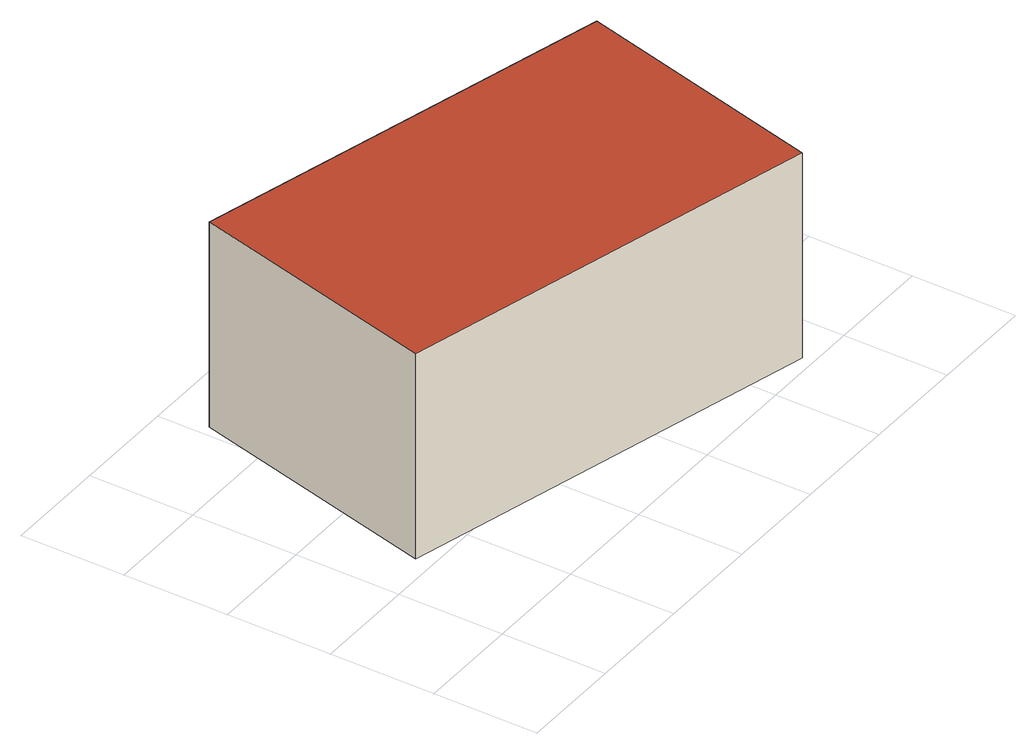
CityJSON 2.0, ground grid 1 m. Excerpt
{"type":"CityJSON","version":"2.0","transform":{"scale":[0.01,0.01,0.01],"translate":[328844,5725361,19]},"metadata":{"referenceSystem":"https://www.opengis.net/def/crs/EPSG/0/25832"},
"CityObjects":{
"building1":{"type":"Building","attributes":{"Geometrietyp2DReferenz":"3000","Gemeindeschluessel":"05170048","function":"31001_2720","roofType":"1000","measuredHeight":2.03},"geometry":[{"type":"Solid","lod":"2","boundaries":[[[[0,1,2,3]],[[4,5,1,0]],[[6,7,5,4]],[[3,2,7,6]],[[4,0,3,6]],[[1,5,7,2]]]],"semantics":{"surfaces":[{"type":"WallSurface"},{"type":"RoofSurface"},{"type":"GroundSurface"}],"values":[[0,0,0,0,1,2]]}}]}
},
"vertices":[
[456,11,246],[456,11,43],[518,251,43],[518,251,246],[49,116,246],[49,116,43],[111,357,246],[111,357,43]
]}
